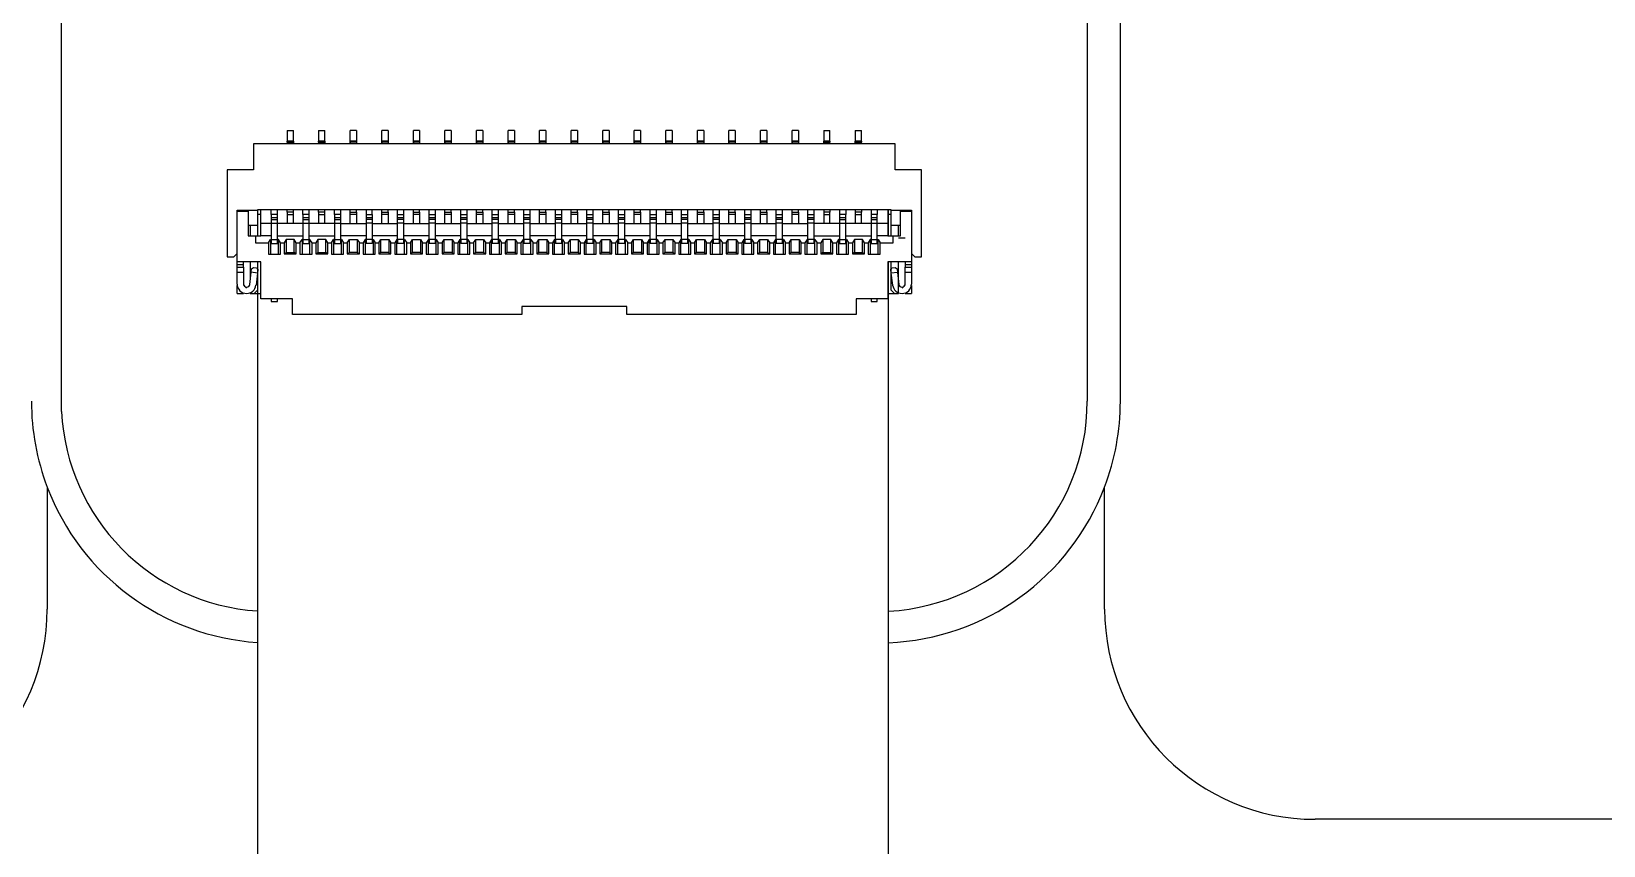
# Model space of a CAD drawing. Header units: millimetres. Extents: x -17 to 297, y -6 to 233.
# Drawn here: x 202.37 to 232.25, y 37.35 to 52.84 of the extents above; entities that cross this region are included whole.
import ezdxf

# ---------------------------------------------------------------- set-up
doc = ezdxf.new("R2010")
doc.units = ezdxf.units.MM
doc.header["$MEASUREMENT"] = 0
doc.layers.add('图层0000', color=7, linetype='Continuous', lineweight=25)

msp = doc.modelspace()

# ---------------------------------------------------------------- linework, layer by layer
at = {"layer": '图层0000', "color": 7, "linetype": 'Continuous', "lineweight": 25}
for p, q in [((222.437, 97.805), (222.437, 45.805)), ((223.067, 45.805), (223.067, 78.005)), ((202.937, 45.805), (202.937, 62.605)), ((207.227, 50.955), (207.347, 50.955)), ((207.227, 50.955), (207.227, 50.735)), ((207.347, 50.735), (207.347, 50.955)), ((207.827, 50.955), (207.947, 50.955)), ((207.827, 50.955), (207.827, 50.735)), ((207.947, 50.735), (207.947, 50.955)), ((208.427, 50.735), (208.427, 50.955)), ((208.547, 50.955), (208.427, 50.955)), ((208.547, 50.955), (208.547, 50.735)), ((209.027, 50.735), (209.027, 50.955)), ((209.147, 50.955), (209.027, 50.955)), ((209.147, 50.955), (209.147, 50.735)), ((209.627, 50.735), (209.627, 50.955)), ((209.747, 50.955), (209.627, 50.955)), ((209.747, 50.955), (209.747, 50.735)), ((210.227, 50.735), (210.227, 50.955)), ((210.347, 50.955), (210.227, 50.955)), ((210.347, 50.955), (210.347, 50.735)), ((210.827, 50.735), (210.827, 50.955)), ((210.947, 50.955), (210.827, 50.955)), ((210.947, 50.955), (210.947, 50.735)), ((211.427, 50.735), (211.427, 50.955)), ((211.547, 50.955), (211.427, 50.955)), ((211.547, 50.955), (211.547, 50.735)), ((212.027, 50.735), (212.027, 50.955)), ((212.147, 50.955), (212.027, 50.955)), ((212.147, 50.955), (212.147, 50.735)), ((212.627, 50.735), (212.627, 50.955)), ((212.747, 50.955), (212.627, 50.955)), ((212.747, 50.955), (212.747, 50.735)), ((213.227, 50.735), (213.227, 50.955)), ((213.347, 50.955), (213.227, 50.955)), ((213.347, 50.955), (213.347, 50.735)), ((213.827, 50.735), (213.827, 50.955)), ((213.947, 50.955), (213.827, 50.955)), ((213.947, 50.955), (213.947, 50.735)), ((214.427, 50.735), (214.427, 50.955)), ((214.547, 50.955), (214.427, 50.955)), ((214.547, 50.955), (214.547, 50.735)), ((215.027, 50.735), (215.027, 50.955)), ((215.147, 50.955), (215.027, 50.955)), ((215.147, 50.955), (215.147, 50.735)), ((215.627, 50.735), (215.627, 50.955)), ((215.747, 50.955), (215.627, 50.955)), ((215.747, 50.955), (215.747, 50.735)), ((216.227, 50.735), (216.227, 50.955)), ((216.347, 50.955), (216.227, 50.955)), ((216.347, 50.955), (216.347, 50.735)), ((216.827, 50.735), (216.827, 50.955)), ((216.947, 50.955), (216.827, 50.955)), ((216.947, 50.955), (216.947, 50.735)), ((217.427, 50.955), (217.547, 50.955)), ((217.427, 50.955), (217.427, 50.735)), ((217.547, 50.735), (217.547, 50.955)), ((218.027, 50.955), (218.147, 50.955)), ((218.027, 50.955), (218.027, 50.735)), ((218.147, 50.735), (218.147, 50.955)), ((218.787, 50.705), (206.587, 50.705)), ((206.587, 50.705), (206.587, 50.205)), ((207.227, 50.735), (207.227, 50.755)), ((207.347, 50.755), (207.227, 50.755)), ((207.227, 50.735), (207.227, 50.705)), ((207.227, 50.735), (207.227, 50.705)), ((207.347, 50.735), (207.227, 50.735)), ((207.227, 50.735), (207.347, 50.735)), ((207.347, 50.755), (207.347, 50.735)), ((207.347, 50.735), (207.347, 50.705)), ((207.347, 50.705), (207.347, 50.735)), ((207.827, 50.735), (207.827, 50.755)), ((207.947, 50.755), (207.827, 50.755)), ((207.827, 50.735), (207.827, 50.705)), ((207.827, 50.735), (207.827, 50.705)), ((207.947, 50.735), (207.827, 50.735)), ((207.827, 50.735), (207.947, 50.735)), ((207.947, 50.755), (207.947, 50.735)), ((207.947, 50.735), (207.947, 50.705)), ((207.947, 50.705), (207.947, 50.735)), ((208.427, 50.735), (208.427, 50.755)), ((208.547, 50.755), (208.427, 50.755)), ((208.427, 50.705), (208.427, 50.735)), ((208.427, 50.735), (208.427, 50.705)), ((208.547, 50.735), (208.427, 50.735)), ((208.547, 50.735), (208.427, 50.735)), ((208.547, 50.755), (208.547, 50.735)), ((208.547, 50.735), (208.547, 50.705)), ((208.547, 50.735), (208.547, 50.705)), ((209.027, 50.735), (209.027, 50.755)), ((209.147, 50.755), (209.027, 50.755)), ((209.027, 50.705), (209.027, 50.735)), ((209.027, 50.735), (209.027, 50.705)), ((209.147, 50.735), (209.027, 50.735)), ((209.147, 50.735), (209.027, 50.735)), ((209.147, 50.755), (209.147, 50.735)), ((209.147, 50.735), (209.147, 50.705)), ((209.147, 50.735), (209.147, 50.705)), ((209.627, 50.735), (209.627, 50.755)), ((209.747, 50.755), (209.627, 50.755)), ((209.627, 50.705), (209.627, 50.735)), ((209.627, 50.735), (209.627, 50.705)), ((209.747, 50.735), (209.627, 50.735)), ((209.747, 50.735), (209.627, 50.735)), ((209.747, 50.755), (209.747, 50.735)), ((209.747, 50.735), (209.747, 50.705)), ((209.747, 50.735), (209.747, 50.705)), ((210.227, 50.735), (210.227, 50.755)), ((210.347, 50.755), (210.227, 50.755)), ((210.227, 50.705), (210.227, 50.735)), ((210.227, 50.735), (210.227, 50.705)), ((210.347, 50.735), (210.227, 50.735)), ((210.347, 50.735), (210.227, 50.735)), ((210.347, 50.755), (210.347, 50.735)), ((210.347, 50.735), (210.347, 50.705)), ((210.347, 50.735), (210.347, 50.705)), ((210.827, 50.735), (210.827, 50.755)), ((210.947, 50.755), (210.827, 50.755)), ((210.827, 50.705), (210.827, 50.735)), ((210.827, 50.735), (210.827, 50.705)), ((210.947, 50.735), (210.827, 50.735)), ((210.947, 50.735), (210.827, 50.735)), ((210.947, 50.755), (210.947, 50.735)), ((210.947, 50.735), (210.947, 50.705)), ((210.947, 50.735), (210.947, 50.705)), ((211.427, 50.735), (211.427, 50.755)), ((211.547, 50.755), (211.427, 50.755)), ((211.427, 50.705), (211.427, 50.735)), ((211.427, 50.735), (211.427, 50.705)), ((211.547, 50.735), (211.427, 50.735)), ((211.547, 50.735), (211.427, 50.735)), ((211.547, 50.755), (211.547, 50.735)), ((211.547, 50.735), (211.547, 50.705)), ((211.547, 50.735), (211.547, 50.705)), ((212.027, 50.735), (212.027, 50.755)), ((212.147, 50.755), (212.027, 50.755)), ((212.027, 50.705), (212.027, 50.735)), ((212.027, 50.735), (212.027, 50.705)), ((212.147, 50.735), (212.027, 50.735)), ((212.147, 50.735), (212.027, 50.735)), ((212.147, 50.755), (212.147, 50.735)), ((212.147, 50.735), (212.147, 50.705)), ((212.147, 50.735), (212.147, 50.705)), ((212.627, 50.735), (212.627, 50.755)), ((212.747, 50.755), (212.627, 50.755)), ((212.627, 50.705), (212.627, 50.735)), ((212.627, 50.735), (212.627, 50.705)), ((212.747, 50.735), (212.627, 50.735)), ((212.747, 50.735), (212.627, 50.735)), ((212.747, 50.755), (212.747, 50.735)), ((212.747, 50.735), (212.747, 50.705)), ((212.747, 50.735), (212.747, 50.705)), ((213.227, 50.735), (213.227, 50.755)), ((213.347, 50.755), (213.227, 50.755)), ((213.227, 50.705), (213.227, 50.735)), ((213.227, 50.735), (213.227, 50.705)), ((213.347, 50.735), (213.227, 50.735)), ((213.347, 50.735), (213.227, 50.735)), ((213.347, 50.755), (213.347, 50.735)), ((213.347, 50.735), (213.347, 50.705)), ((213.347, 50.735), (213.347, 50.705)), ((213.827, 50.735), (213.827, 50.755)), ((213.947, 50.755), (213.827, 50.755)), ((213.827, 50.705), (213.827, 50.735)), ((213.827, 50.735), (213.827, 50.705)), ((213.947, 50.735), (213.827, 50.735)), ((213.947, 50.735), (213.827, 50.735)), ((213.947, 50.755), (213.947, 50.735)), ((213.947, 50.735), (213.947, 50.705)), ((213.947, 50.735), (213.947, 50.705)), ((214.427, 50.735), (214.427, 50.755)), ((214.547, 50.755), (214.427, 50.755)), ((214.427, 50.705), (214.427, 50.735)), ((214.427, 50.735), (214.427, 50.705)), ((214.547, 50.735), (214.427, 50.735)), ((214.547, 50.735), (214.427, 50.735)), ((214.547, 50.755), (214.547, 50.735)), ((214.547, 50.735), (214.547, 50.705)), ((214.547, 50.735), (214.547, 50.705)), ((215.027, 50.735), (215.027, 50.755)), ((215.147, 50.755), (215.027, 50.755)), ((215.027, 50.705), (215.027, 50.735)), ((215.027, 50.735), (215.027, 50.705)), ((215.147, 50.735), (215.027, 50.735)), ((215.147, 50.735), (215.027, 50.735)), ((215.147, 50.755), (215.147, 50.735)), ((215.147, 50.735), (215.147, 50.705)), ((215.147, 50.735), (215.147, 50.705)), ((215.627, 50.735), (215.627, 50.755)), ((215.747, 50.755), (215.627, 50.755)), ((215.627, 50.705), (215.627, 50.735)), ((215.627, 50.735), (215.627, 50.705)), ((215.747, 50.735), (215.627, 50.735)), ((215.747, 50.735), (215.627, 50.735)), ((215.747, 50.755), (215.747, 50.735)), ((215.747, 50.735), (215.747, 50.705)), ((215.747, 50.735), (215.747, 50.705)), ((216.227, 50.735), (216.227, 50.755)), ((216.347, 50.755), (216.227, 50.755)), ((216.227, 50.705), (216.227, 50.735)), ((216.227, 50.735), (216.227, 50.705)), ((216.347, 50.735), (216.227, 50.735)), ((216.347, 50.735), (216.227, 50.735)), ((216.347, 50.755), (216.347, 50.735)), ((216.347, 50.735), (216.347, 50.705)), ((216.347, 50.735), (216.347, 50.705)), ((216.827, 50.735), (216.827, 50.755)), ((216.947, 50.755), (216.827, 50.755)), ((216.827, 50.705), (216.827, 50.735)), ((216.827, 50.735), (216.827, 50.705)), ((216.947, 50.735), (216.827, 50.735)), ((216.947, 50.735), (216.827, 50.735)), ((216.947, 50.755), (216.947, 50.735)), ((216.947, 50.735), (216.947, 50.705)), ((216.947, 50.735), (216.947, 50.705)), ((217.427, 50.735), (217.427, 50.755)), ((217.547, 50.755), (217.427, 50.755)), ((217.427, 50.705), (217.427, 50.735)), ((217.427, 50.735), (217.427, 50.705)), ((217.547, 50.735), (217.427, 50.735)), ((217.427, 50.735), (217.547, 50.735)), ((217.547, 50.755), (217.547, 50.735)), ((217.547, 50.705), (217.547, 50.735)), ((217.547, 50.705), (217.547, 50.735)), ((218.027, 50.735), (218.027, 50.755)), ((218.147, 50.755), (218.027, 50.755)), ((218.027, 50.705), (218.027, 50.735)), ((218.027, 50.735), (218.027, 50.705)), ((218.147, 50.735), (218.027, 50.735)), ((218.027, 50.735), (218.147, 50.735)), ((218.147, 50.755), (218.147, 50.735)), ((218.147, 50.705), (218.147, 50.735)), ((218.147, 50.705), (218.147, 50.735)), ((218.787, 50.205), (218.787, 50.705)), ((206.587, 50.205), (206.087, 50.205)), ((206.087, 50.205), (206.087, 48.555)), ((219.287, 50.205), (218.787, 50.205)), ((219.287, 48.555), (219.287, 50.205)), ((206.277, 48.615), (206.277, 49.438)), ((206.277, 49.438), (206.672, 49.438)), ((206.277, 49.422), (206.487, 49.422)), ((206.487, 49.422), (206.487, 48.955)), ((206.672, 49.438), (206.672, 49.455)), ((206.672, 49.455), (218.702, 49.455)), ((206.672, 49.155), (206.672, 49.438)), ((206.727, 49.355), (206.672, 49.355)), ((206.727, 49.185), (206.727, 49.455)), ((206.927, 49.356), (206.927, 49.455)), ((206.927, 49.356), (206.927, 49.299)), ((207.047, 49.356), (206.927, 49.356)), ((207.047, 49.356), (207.047, 49.455)), ((207.047, 49.299), (207.047, 49.356)), ((207.227, 49.405), (207.227, 49.455)), ((207.227, 49.405), (207.227, 49.355)), ((207.347, 49.405), (207.227, 49.405)), ((207.227, 49.355), (207.347, 49.355)), ((207.227, 49.355), (207.227, 49.185)), ((207.347, 49.405), (207.347, 49.455)), ((207.347, 49.355), (207.347, 49.405)), ((207.347, 49.185), (207.347, 49.355)), ((207.527, 49.356), (207.527, 49.455)), ((207.527, 49.356), (207.527, 49.299)), ((207.647, 49.356), (207.527, 49.356)), ((207.647, 49.356), (207.647, 49.455)), ((207.647, 49.299), (207.647, 49.356)), ((207.827, 49.405), (207.827, 49.455)), ((207.827, 49.405), (207.827, 49.355)), ((207.947, 49.405), (207.827, 49.405)), ((207.827, 49.355), (207.947, 49.355)), ((207.827, 49.355), (207.827, 49.185)), ((207.947, 49.405), (207.947, 49.455)), ((207.947, 49.355), (207.947, 49.405)), ((207.947, 49.185), (207.947, 49.355)), ((208.127, 49.356), (208.127, 49.455)), ((208.127, 49.356), (208.127, 49.299)), ((208.247, 49.356), (208.127, 49.356)), ((208.247, 49.356), (208.247, 49.455)), ((208.247, 49.299), (208.247, 49.356)), ((208.427, 49.405), (208.427, 49.455)), ((208.427, 49.355), (208.427, 49.405)), ((208.427, 49.405), (208.547, 49.405)), ((208.427, 49.185), (208.427, 49.355)), ((208.547, 49.355), (208.427, 49.355)), ((208.547, 49.405), (208.547, 49.455)), ((208.547, 49.405), (208.547, 49.355)), ((208.547, 49.355), (208.547, 49.185)), ((208.727, 49.455), (208.727, 49.356)), ((208.727, 49.356), (208.727, 49.299)), ((208.727, 49.356), (208.847, 49.356)), ((208.847, 49.356), (208.847, 49.455)), ((208.847, 49.356), (208.847, 49.299)), ((209.027, 49.405), (209.027, 49.455)), ((209.027, 49.355), (209.027, 49.405)), ((209.027, 49.405), (209.147, 49.405)), ((209.027, 49.185), (209.027, 49.355)), ((209.147, 49.355), (209.027, 49.355)), ((209.147, 49.405), (209.147, 49.455)), ((209.147, 49.405), (209.147, 49.355)), ((209.147, 49.355), (209.147, 49.185)), ((209.327, 49.356), (209.327, 49.455)), ((209.327, 49.299), (209.327, 49.356)), ((209.327, 49.356), (209.447, 49.356)), ((209.447, 49.356), (209.447, 49.455)), ((209.447, 49.299), (209.447, 49.356)), ((209.627, 49.405), (209.627, 49.455)), ((209.627, 49.355), (209.627, 49.405)), ((209.627, 49.405), (209.747, 49.405)), ((209.627, 49.185), (209.627, 49.355)), ((209.747, 49.355), (209.627, 49.355)), ((209.747, 49.405), (209.747, 49.455)), ((209.747, 49.405), (209.747, 49.355)), ((209.747, 49.355), (209.747, 49.185)), ((209.927, 49.356), (209.927, 49.455)), ((209.927, 49.299), (209.927, 49.356)), ((209.927, 49.356), (210.047, 49.356)), ((210.047, 49.356), (210.047, 49.455)), ((210.047, 49.299), (210.047, 49.356)), ((210.227, 49.405), (210.227, 49.455)), ((210.227, 49.355), (210.227, 49.405)), ((210.227, 49.405), (210.347, 49.405)), ((210.227, 49.185), (210.227, 49.355)), ((210.347, 49.355), (210.227, 49.355)), ((210.347, 49.405), (210.347, 49.455)), ((210.347, 49.405), (210.347, 49.355)), ((210.347, 49.355), (210.347, 49.185)), ((210.527, 49.356), (210.527, 49.455)), ((210.527, 49.299), (210.527, 49.356)), ((210.527, 49.356), (210.647, 49.356)), ((210.647, 49.356), (210.647, 49.455)), ((210.647, 49.299), (210.647, 49.356)), ((210.827, 49.405), (210.827, 49.455)), ((210.827, 49.355), (210.827, 49.405)), ((210.827, 49.405), (210.947, 49.405)), ((210.827, 49.185), (210.827, 49.355)), ((210.947, 49.355), (210.827, 49.355)), ((210.947, 49.405), (210.947, 49.455)), ((210.947, 49.405), (210.947, 49.355)), ((210.947, 49.355), (210.947, 49.185)), ((211.127, 49.356), (211.127, 49.455)), ((211.127, 49.299), (211.127, 49.356)), ((211.127, 49.356), (211.247, 49.356)), ((211.247, 49.356), (211.247, 49.455)), ((211.247, 49.299), (211.247, 49.356)), ((211.427, 49.405), (211.427, 49.455)), ((211.427, 49.355), (211.427, 49.405)), ((211.427, 49.405), (211.547, 49.405)), ((211.427, 49.185), (211.427, 49.355)), ((211.547, 49.355), (211.427, 49.355)), ((211.547, 49.405), (211.547, 49.455)), ((211.547, 49.405), (211.547, 49.355)), ((211.547, 49.355), (211.547, 49.185)), ((211.727, 49.356), (211.727, 49.455)), ((211.727, 49.299), (211.727, 49.356)), ((211.727, 49.356), (211.847, 49.356)), ((211.847, 49.356), (211.847, 49.455)), ((211.847, 49.299), (211.847, 49.356)), ((212.027, 49.405), (212.027, 49.455)), ((212.027, 49.355), (212.027, 49.405)), ((212.027, 49.405), (212.147, 49.405)), ((212.027, 49.185), (212.027, 49.355)), ((212.147, 49.355), (212.027, 49.355)), ((212.147, 49.405), (212.147, 49.455)), ((212.147, 49.405), (212.147, 49.355)), ((212.147, 49.355), (212.147, 49.185)), ((212.327, 49.356), (212.327, 49.455)), ((212.327, 49.299), (212.327, 49.356)), ((212.327, 49.356), (212.447, 49.356)), ((212.447, 49.356), (212.447, 49.455)), ((212.447, 49.299), (212.447, 49.356)), ((212.627, 49.405), (212.627, 49.455)), ((212.627, 49.355), (212.627, 49.405)), ((212.627, 49.405), (212.747, 49.405)), ((212.627, 49.185), (212.627, 49.355)), ((212.747, 49.355), (212.627, 49.355)), ((212.747, 49.405), (212.747, 49.455)), ((212.747, 49.405), (212.747, 49.355)), ((212.747, 49.355), (212.747, 49.185)), ((212.927, 49.356), (212.927, 49.455)), ((212.927, 49.299), (212.927, 49.356)), ((212.927, 49.356), (213.047, 49.356)), ((213.047, 49.356), (213.047, 49.455)), ((213.047, 49.299), (213.047, 49.356)), ((213.227, 49.405), (213.227, 49.455)), ((213.227, 49.355), (213.227, 49.405)), ((213.227, 49.405), (213.347, 49.405)), ((213.227, 49.185), (213.227, 49.355)), ((213.347, 49.355), (213.227, 49.355)), ((213.347, 49.405), (213.347, 49.455)), ((213.347, 49.405), (213.347, 49.355)), ((213.347, 49.355), (213.347, 49.185)), ((213.527, 49.356), (213.527, 49.455)), ((213.527, 49.299), (213.527, 49.356)), ((213.527, 49.356), (213.647, 49.356)), ((213.647, 49.356), (213.647, 49.455)), ((213.647, 49.299), (213.647, 49.356)), ((213.827, 49.405), (213.827, 49.455)), ((213.827, 49.355), (213.827, 49.405)), ((213.827, 49.405), (213.947, 49.405)), ((213.827, 49.185), (213.827, 49.355)), ((213.947, 49.355), (213.827, 49.355)), ((213.947, 49.405), (213.947, 49.455)), ((213.947, 49.405), (213.947, 49.355)), ((213.947, 49.355), (213.947, 49.185)), ((214.127, 49.356), (214.127, 49.455)), ((214.127, 49.299), (214.127, 49.356)), ((214.127, 49.356), (214.247, 49.356)), ((214.247, 49.356), (214.247, 49.455)), ((214.247, 49.299), (214.247, 49.356)), ((214.427, 49.405), (214.427, 49.455)), ((214.427, 49.355), (214.427, 49.405)), ((214.427, 49.405), (214.547, 49.405)), ((214.427, 49.185), (214.427, 49.355)), ((214.547, 49.355), (214.427, 49.355)), ((214.547, 49.405), (214.547, 49.455)), ((214.547, 49.405), (214.547, 49.355)), ((214.547, 49.355), (214.547, 49.185)), ((214.727, 49.356), (214.727, 49.455)), ((214.727, 49.299), (214.727, 49.356)), ((214.727, 49.356), (214.847, 49.356)), ((214.847, 49.356), (214.847, 49.455)), ((214.847, 49.299), (214.847, 49.356)), ((215.027, 49.405), (215.027, 49.455)), ((215.027, 49.355), (215.027, 49.405)), ((215.027, 49.405), (215.147, 49.405)), ((215.027, 49.185), (215.027, 49.355)), ((215.147, 49.355), (215.027, 49.355)), ((215.147, 49.405), (215.147, 49.455)), ((215.147, 49.405), (215.147, 49.355)), ((215.147, 49.355), (215.147, 49.185)), ((215.327, 49.356), (215.327, 49.455)), ((215.327, 49.299), (215.327, 49.356)), ((215.327, 49.356), (215.447, 49.356)), ((215.447, 49.356), (215.447, 49.455)), ((215.447, 49.299), (215.447, 49.356)), ((215.627, 49.405), (215.627, 49.455)), ((215.627, 49.355), (215.627, 49.405)), ((215.627, 49.405), (215.747, 49.405)), ((215.627, 49.185), (215.627, 49.355)), ((215.747, 49.355), (215.627, 49.355)), ((215.747, 49.405), (215.747, 49.455)), ((215.747, 49.405), (215.747, 49.355)), ((215.747, 49.355), (215.747, 49.185)), ((215.927, 49.356), (215.927, 49.455)), ((215.927, 49.299), (215.927, 49.356)), ((215.927, 49.356), (216.047, 49.356)), ((216.047, 49.356), (216.047, 49.455)), ((216.047, 49.299), (216.047, 49.356)), ((216.227, 49.405), (216.227, 49.455)), ((216.227, 49.355), (216.227, 49.405)), ((216.227, 49.405), (216.347, 49.405)), ((216.227, 49.185), (216.227, 49.355)), ((216.347, 49.355), (216.227, 49.355)), ((216.347, 49.405), (216.347, 49.455)), ((216.347, 49.405), (216.347, 49.355)), ((216.347, 49.355), (216.347, 49.185)), ((216.527, 49.356), (216.527, 49.455)), ((216.527, 49.299), (216.527, 49.356)), ((216.527, 49.356), (216.647, 49.356)), ((216.647, 49.356), (216.647, 49.455)), ((216.647, 49.299), (216.647, 49.356)), ((216.827, 49.405), (216.827, 49.455)), ((216.827, 49.355), (216.827, 49.405)), ((216.827, 49.405), (216.947, 49.405)), ((216.827, 49.185), (216.827, 49.355)), ((216.947, 49.355), (216.827, 49.355)), ((216.947, 49.405), (216.947, 49.455)), ((216.947, 49.405), (216.947, 49.355)), ((216.947, 49.355), (216.947, 49.185)), ((217.127, 49.356), (217.127, 49.455)), ((217.127, 49.299), (217.127, 49.356)), ((217.127, 49.356), (217.247, 49.356)), ((217.247, 49.356), (217.247, 49.455)), ((217.247, 49.299), (217.247, 49.356)), ((217.427, 49.455), (217.427, 49.405)), ((217.547, 49.405), (217.427, 49.405)), ((217.427, 49.405), (217.427, 49.355)), ((217.427, 49.355), (217.547, 49.355)), ((217.427, 49.355), (217.427, 49.185)), ((217.547, 49.455), (217.547, 49.405)), ((217.547, 49.355), (217.547, 49.405)), ((217.547, 49.185), (217.547, 49.355)), ((217.727, 49.455), (217.727, 49.356)), ((217.727, 49.356), (217.727, 49.299)), ((217.847, 49.356), (217.727, 49.356)), ((217.847, 49.455), (217.847, 49.356)), ((217.847, 49.299), (217.847, 49.356)), ((218.027, 49.455), (218.027, 49.405)), ((218.147, 49.405), (218.027, 49.405)), ((218.027, 49.405), (218.027, 49.355)), ((218.027, 49.355), (218.147, 49.355)), ((218.027, 49.355), (218.027, 49.185)), ((218.147, 49.455), (218.147, 49.405)), ((218.147, 49.355), (218.147, 49.405)), ((218.147, 49.185), (218.147, 49.355)), ((218.327, 49.455), (218.327, 49.356)), ((218.327, 49.356), (218.327, 49.299)), ((218.447, 49.356), (218.327, 49.356)), ((218.447, 49.455), (218.447, 49.356)), ((218.447, 49.299), (218.447, 49.356)), ((218.647, 49.455), (218.647, 49.185)), ((218.702, 49.355), (218.647, 49.355)), ((218.662, 48.955), (218.662, 49.455)), ((218.702, 49.455), (218.702, 49.438)), ((218.702, 49.438), (219.097, 49.438)), ((218.702, 49.438), (218.702, 49.155)), ((218.887, 48.955), (218.887, 49.422)), ((218.887, 49.422), (219.097, 49.422)), ((219.097, 49.438), (219.097, 48.615)), ((206.487, 49.155), (206.672, 49.155)), ((206.527, 49.155), (206.527, 48.955)), ((206.672, 48.955), (206.672, 49.155)), ((206.727, 48.955), (206.727, 49.185)), ((206.927, 49.185), (206.727, 49.185)), ((206.927, 49.299), (206.927, 49.262)), ((206.927, 49.299), (207.047, 49.299)), ((206.927, 49.262), (206.927, 49.191)), ((206.927, 49.262), (207.047, 49.262)), ((206.927, 49.191), (206.927, 48.885)), ((206.927, 49.191), (207.047, 49.191)), ((207.047, 49.262), (207.047, 49.299)), ((207.047, 49.191), (207.047, 49.262)), ((207.047, 48.885), (207.047, 49.191)), ((207.527, 49.185), (207.047, 49.185)), ((207.527, 49.299), (207.527, 49.262)), ((207.527, 49.299), (207.647, 49.299)), ((207.527, 49.262), (207.527, 49.191)), ((207.527, 49.262), (207.647, 49.262)), ((207.527, 49.191), (207.527, 48.885)), ((207.527, 49.191), (207.647, 49.191)), ((207.647, 49.262), (207.647, 49.299)), ((207.647, 49.191), (207.647, 49.262)), ((207.647, 48.885), (207.647, 49.191)), ((208.127, 49.185), (207.647, 49.185)), ((208.127, 49.299), (208.127, 49.262)), ((208.127, 49.299), (208.247, 49.299)), ((208.127, 49.262), (208.127, 49.191)), ((208.127, 49.262), (208.247, 49.262)), ((208.127, 49.191), (208.127, 48.885)), ((208.127, 49.191), (208.247, 49.191)), ((208.247, 49.262), (208.247, 49.299)), ((208.247, 49.191), (208.247, 49.262)), ((208.247, 48.885), (208.247, 49.191)), ((208.247, 49.185), (208.727, 49.185)), ((208.727, 49.299), (208.727, 49.262)), ((208.727, 49.299), (208.847, 49.299)), ((208.727, 49.262), (208.727, 49.191)), ((208.847, 49.262), (208.727, 49.262)), ((208.727, 49.191), (208.727, 48.885)), ((208.847, 49.191), (208.727, 49.191)), ((208.847, 49.299), (208.847, 49.262)), ((208.847, 49.262), (208.847, 49.191)), ((208.847, 49.191), (208.847, 48.885)), ((208.847, 49.185), (209.327, 49.185)), ((209.327, 49.262), (209.327, 49.299)), ((209.327, 49.299), (209.447, 49.299)), ((209.327, 49.191), (209.327, 49.262)), ((209.447, 49.262), (209.327, 49.262)), ((209.327, 48.885), (209.327, 49.191)), ((209.447, 49.191), (209.327, 49.191)), ((209.447, 49.262), (209.447, 49.299)), ((209.447, 49.191), (209.447, 49.262)), ((209.447, 48.885), (209.447, 49.191)), ((209.447, 49.185), (209.927, 49.185)), ((209.927, 49.262), (209.927, 49.299)), ((209.927, 49.299), (210.047, 49.299)), ((209.927, 49.191), (209.927, 49.262)), ((210.047, 49.262), (209.927, 49.262)), ((209.927, 48.885), (209.927, 49.191)), ((210.047, 49.191), (209.927, 49.191)), ((210.047, 49.262), (210.047, 49.299)), ((210.047, 49.191), (210.047, 49.262)), ((210.047, 48.885), (210.047, 49.191)), ((210.047, 49.185), (210.527, 49.185)), ((210.527, 49.262), (210.527, 49.299)), ((210.527, 49.299), (210.647, 49.299)), ((210.527, 49.191), (210.527, 49.262)), ((210.647, 49.262), (210.527, 49.262)), ((210.527, 48.885), (210.527, 49.191)), ((210.647, 49.191), (210.527, 49.191)), ((210.647, 49.262), (210.647, 49.299)), ((210.647, 49.191), (210.647, 49.262)), ((210.647, 48.885), (210.647, 49.191)), ((210.647, 49.185), (211.127, 49.185)), ((211.127, 49.262), (211.127, 49.299)), ((211.127, 49.299), (211.247, 49.299)), ((211.127, 49.191), (211.127, 49.262)), ((211.247, 49.262), (211.127, 49.262)), ((211.127, 48.885), (211.127, 49.191)), ((211.247, 49.191), (211.127, 49.191)), ((211.247, 49.262), (211.247, 49.299)), ((211.247, 49.191), (211.247, 49.262)), ((211.247, 48.885), (211.247, 49.191)), ((211.247, 49.185), (211.727, 49.185)), ((211.727, 49.262), (211.727, 49.299)), ((211.727, 49.299), (211.847, 49.299)), ((211.727, 49.191), (211.727, 49.262)), ((211.847, 49.262), (211.727, 49.262)), ((211.727, 48.885), (211.727, 49.191)), ((211.847, 49.191), (211.727, 49.191)), ((211.847, 49.262), (211.847, 49.299)), ((211.847, 49.191), (211.847, 49.262)), ((211.847, 48.885), (211.847, 49.191)), ((211.847, 49.185), (212.327, 49.185)), ((212.327, 49.262), (212.327, 49.299)), ((212.327, 49.299), (212.447, 49.299)), ((212.327, 49.191), (212.327, 49.262)), ((212.447, 49.262), (212.327, 49.262)), ((212.327, 48.885), (212.327, 49.191)), ((212.447, 49.191), (212.327, 49.191)), ((212.447, 49.262), (212.447, 49.299)), ((212.447, 49.191), (212.447, 49.262)), ((212.447, 48.885), (212.447, 49.191)), ((212.447, 49.185), (212.927, 49.185)), ((212.927, 49.262), (212.927, 49.299)), ((212.927, 49.299), (213.047, 49.299)), ((212.927, 49.191), (212.927, 49.262)), ((213.047, 49.262), (212.927, 49.262)), ((212.927, 48.885), (212.927, 49.191)), ((213.047, 49.191), (212.927, 49.191)), ((213.047, 49.262), (213.047, 49.299)), ((213.047, 49.191), (213.047, 49.262)), ((213.047, 48.885), (213.047, 49.191)), ((213.047, 49.185), (213.527, 49.185)), ((213.527, 49.262), (213.527, 49.299)), ((213.527, 49.299), (213.647, 49.299)), ((213.527, 49.191), (213.527, 49.262)), ((213.647, 49.262), (213.527, 49.262)), ((213.527, 48.885), (213.527, 49.191)), ((213.647, 49.191), (213.527, 49.191)), ((213.647, 49.262), (213.647, 49.299)), ((213.647, 49.191), (213.647, 49.262)), ((213.647, 48.885), (213.647, 49.191)), ((213.647, 49.185), (214.127, 49.185)), ((214.127, 49.262), (214.127, 49.299)), ((214.127, 49.299), (214.247, 49.299)), ((214.127, 49.191), (214.127, 49.262)), ((214.247, 49.262), (214.127, 49.262)), ((214.127, 48.885), (214.127, 49.191)), ((214.247, 49.191), (214.127, 49.191)), ((214.247, 49.262), (214.247, 49.299)), ((214.247, 49.191), (214.247, 49.262)), ((214.247, 48.885), (214.247, 49.191)), ((214.247, 49.185), (214.727, 49.185)), ((214.727, 49.262), (214.727, 49.299)), ((214.727, 49.299), (214.847, 49.299)), ((214.727, 49.191), (214.727, 49.262)), ((214.847, 49.262), (214.727, 49.262)), ((214.727, 48.885), (214.727, 49.191)), ((214.847, 49.191), (214.727, 49.191)), ((214.847, 49.262), (214.847, 49.299)), ((214.847, 49.191), (214.847, 49.262)), ((214.847, 48.885), (214.847, 49.191)), ((214.847, 49.185), (215.327, 49.185)), ((215.327, 49.262), (215.327, 49.299)), ((215.327, 49.299), (215.447, 49.299)), ((215.327, 49.191), (215.327, 49.262)), ((215.447, 49.262), (215.327, 49.262)), ((215.327, 48.885), (215.327, 49.191)), ((215.447, 49.191), (215.327, 49.191)), ((215.447, 49.262), (215.447, 49.299)), ((215.447, 49.191), (215.447, 49.262)), ((215.447, 48.885), (215.447, 49.191)), ((215.447, 49.185), (215.927, 49.185)), ((215.927, 49.262), (215.927, 49.299)), ((215.927, 49.299), (216.047, 49.299)), ((215.927, 49.191), (215.927, 49.262)), ((216.047, 49.262), (215.927, 49.262)), ((215.927, 48.885), (215.927, 49.191)), ((216.047, 49.191), (215.927, 49.191)), ((216.047, 49.262), (216.047, 49.299)), ((216.047, 49.191), (216.047, 49.262)), ((216.047, 48.885), (216.047, 49.191)), ((216.047, 49.185), (216.527, 49.185)), ((216.527, 49.262), (216.527, 49.299)), ((216.527, 49.299), (216.647, 49.299)), ((216.527, 49.191), (216.527, 49.262)), ((216.647, 49.262), (216.527, 49.262)), ((216.527, 48.885), (216.527, 49.191)), ((216.647, 49.191), (216.527, 49.191)), ((216.647, 49.262), (216.647, 49.299)), ((216.647, 49.191), (216.647, 49.262)), ((216.647, 48.885), (216.647, 49.191)), ((216.647, 49.185), (217.127, 49.185)), ((217.127, 49.262), (217.127, 49.299)), ((217.127, 49.299), (217.247, 49.299)), ((217.127, 49.191), (217.127, 49.262)), ((217.247, 49.262), (217.127, 49.262)), ((217.127, 48.885), (217.127, 49.191)), ((217.247, 49.191), (217.127, 49.191)), ((217.247, 49.262), (217.247, 49.299)), ((217.247, 49.191), (217.247, 49.262)), ((217.247, 48.885), (217.247, 49.191)), ((217.727, 49.185), (217.247, 49.185)), ((217.727, 49.299), (217.727, 49.262)), ((217.727, 49.299), (217.847, 49.299)), ((217.727, 49.262), (217.727, 49.191)), ((217.727, 49.262), (217.847, 49.262)), ((217.727, 49.191), (217.727, 48.885)), ((217.727, 49.191), (217.847, 49.191)), ((217.847, 49.262), (217.847, 49.299)), ((217.847, 49.191), (217.847, 49.262)), ((217.847, 48.885), (217.847, 49.191)), ((218.327, 49.185), (217.847, 49.185)), ((218.327, 49.299), (218.327, 49.262)), ((218.327, 49.299), (218.447, 49.299)), ((218.327, 49.262), (218.327, 49.191)), ((218.327, 49.262), (218.447, 49.262)), ((218.327, 49.191), (218.327, 48.885)), ((218.327, 49.191), (218.447, 49.191)), ((218.447, 49.262), (218.447, 49.299)), ((218.447, 49.191), (218.447, 49.262)), ((218.447, 48.885), (218.447, 49.191)), ((218.647, 49.185), (218.447, 49.185)), ((218.647, 49.185), (218.647, 48.955)), ((218.702, 49.155), (218.702, 48.955)), ((218.702, 49.155), (218.887, 49.155)), ((218.847, 48.955), (218.847, 49.155)), ((206.487, 48.955), (206.627, 48.955)), ((206.627, 48.955), (206.727, 48.955)), ((206.627, 48.955), (206.627, 48.82)), ((206.627, 48.82), (206.872, 48.82)), ((206.927, 48.955), (206.727, 48.955)), ((206.872, 48.82), (206.912, 48.88)), ((206.872, 48.82), (206.872, 48.605)), ((206.912, 48.88), (206.927, 48.88)), ((206.912, 48.88), (206.912, 48.605)), ((206.927, 48.885), (207.047, 48.885)), ((206.927, 48.885), (206.927, 48.805)), ((206.927, 48.805), (207.047, 48.805)), ((207.047, 48.955), (207.527, 48.955)), ((207.047, 48.805), (207.047, 48.885)), ((207.062, 48.88), (207.047, 48.88)), ((207.062, 48.605), (207.062, 48.88)), ((207.102, 48.82), (207.062, 48.88)), ((207.102, 48.605), (207.102, 48.82)), ((207.102, 48.82), (207.172, 48.82)), ((207.212, 48.88), (207.172, 48.82)), ((207.172, 48.82), (207.172, 48.611)), ((207.362, 48.88), (207.212, 48.88)), ((207.212, 48.88), (207.212, 48.637)), ((207.362, 48.637), (207.362, 48.88)), ((207.402, 48.82), (207.362, 48.88)), ((207.402, 48.611), (207.402, 48.82)), ((207.402, 48.82), (207.472, 48.82)), ((207.472, 48.82), (207.512, 48.88)), ((207.472, 48.82), (207.472, 48.605)), ((207.527, 48.88), (207.512, 48.88)), ((207.512, 48.88), (207.512, 48.605)), ((207.527, 48.885), (207.647, 48.885)), ((207.527, 48.885), (207.527, 48.805)), ((207.527, 48.805), (207.647, 48.805)), ((207.647, 48.955), (208.127, 48.955)), ((207.647, 48.805), (207.647, 48.885)), ((207.662, 48.88), (207.647, 48.88)), ((207.662, 48.605), (207.662, 48.88)), ((207.702, 48.82), (207.662, 48.88)), ((207.702, 48.605), (207.702, 48.82)), ((207.702, 48.82), (207.772, 48.82)), ((207.812, 48.88), (207.772, 48.82)), ((207.772, 48.82), (207.772, 48.611)), ((207.812, 48.88), (207.812, 48.637)), ((207.962, 48.88), (207.812, 48.88)), ((207.962, 48.637), (207.962, 48.88)), ((208.002, 48.82), (207.962, 48.88)), ((208.002, 48.611), (208.002, 48.82)), ((208.002, 48.82), (208.072, 48.82)), ((208.072, 48.82), (208.112, 48.88)), ((208.072, 48.82), (208.072, 48.605)), ((208.127, 48.88), (208.112, 48.88)), ((208.112, 48.88), (208.112, 48.605)), ((208.127, 48.885), (208.247, 48.885)), ((208.127, 48.885), (208.127, 48.805)), ((208.127, 48.805), (208.247, 48.805)), ((208.727, 48.955), (208.247, 48.955)), ((208.247, 48.805), (208.247, 48.885)), ((208.262, 48.88), (208.247, 48.88)), ((208.262, 48.605), (208.262, 48.88)), ((208.262, 48.88), (208.302, 48.82)), ((208.302, 48.82), (208.372, 48.82)), ((208.302, 48.605), (208.302, 48.82)), ((208.372, 48.82), (208.412, 48.88)), ((208.372, 48.82), (208.372, 48.611)), ((208.412, 48.88), (208.562, 48.88)), ((208.412, 48.637), (208.412, 48.88)), ((208.562, 48.88), (208.602, 48.82)), ((208.562, 48.88), (208.562, 48.637)), ((208.602, 48.82), (208.672, 48.82)), ((208.602, 48.611), (208.602, 48.82)), ((208.712, 48.88), (208.672, 48.82)), ((208.672, 48.82), (208.672, 48.605)), ((208.727, 48.88), (208.712, 48.88)), ((208.712, 48.88), (208.712, 48.605)), ((208.847, 48.885), (208.727, 48.885)), ((208.727, 48.885), (208.727, 48.805)), ((208.847, 48.805), (208.727, 48.805)), ((209.327, 48.955), (208.847, 48.955)), ((208.847, 48.885), (208.847, 48.805)), ((208.847, 48.88), (208.862, 48.88)), ((208.862, 48.88), (208.902, 48.82)), ((208.862, 48.88), (208.862, 48.605)), ((208.902, 48.82), (208.972, 48.82)), ((208.902, 48.605), (208.902, 48.82)), ((208.972, 48.82), (209.012, 48.88)), ((208.972, 48.82), (208.972, 48.611)), ((209.012, 48.88), (209.162, 48.88)), ((209.012, 48.637), (209.012, 48.88)), ((209.162, 48.88), (209.202, 48.82)), ((209.162, 48.88), (209.162, 48.637)), ((209.202, 48.82), (209.272, 48.82)), ((209.202, 48.611), (209.202, 48.82)), ((209.312, 48.88), (209.272, 48.82)), ((209.272, 48.82), (209.272, 48.605)), ((209.312, 48.605), (209.312, 48.88)), ((209.312, 48.88), (209.327, 48.88)), ((209.447, 48.885), (209.327, 48.885)), ((209.327, 48.885), (209.327, 48.805)), ((209.447, 48.805), (209.327, 48.805)), ((209.927, 48.955), (209.447, 48.955)), ((209.447, 48.805), (209.447, 48.885)), ((209.462, 48.88), (209.447, 48.88)), ((209.462, 48.605), (209.462, 48.88)), ((209.462, 48.88), (209.502, 48.82)), ((209.502, 48.82), (209.572, 48.82)), ((209.502, 48.605), (209.502, 48.82)), ((209.572, 48.82), (209.612, 48.88)), ((209.572, 48.82), (209.572, 48.611)), ((209.612, 48.88), (209.762, 48.88)), ((209.612, 48.637), (209.612, 48.88)), ((209.762, 48.88), (209.802, 48.82)), ((209.762, 48.88), (209.762, 48.637)), ((209.802, 48.82), (209.872, 48.82)), ((209.802, 48.611), (209.802, 48.82)), ((209.912, 48.88), (209.872, 48.82)), ((209.872, 48.82), (209.872, 48.605)), ((209.912, 48.605), (209.912, 48.88)), ((209.912, 48.88), (209.927, 48.88)), ((210.047, 48.885), (209.927, 48.885)), ((209.927, 48.885), (209.927, 48.805)), ((210.047, 48.805), (209.927, 48.805)), ((210.527, 48.955), (210.047, 48.955)), ((210.047, 48.805), (210.047, 48.885)), ((210.062, 48.88), (210.047, 48.88)), ((210.062, 48.605), (210.062, 48.88)), ((210.062, 48.88), (210.102, 48.82)), ((210.102, 48.82), (210.172, 48.82)), ((210.102, 48.605), (210.102, 48.82)), ((210.172, 48.82), (210.212, 48.88)), ((210.172, 48.82), (210.172, 48.611)), ((210.212, 48.88), (210.362, 48.88)), ((210.212, 48.637), (210.212, 48.88)), ((210.362, 48.88), (210.402, 48.82)), ((210.362, 48.88), (210.362, 48.637)), ((210.402, 48.82), (210.472, 48.82)), ((210.402, 48.611), (210.402, 48.82)), ((210.512, 48.88), (210.472, 48.82)), ((210.472, 48.82), (210.472, 48.605)), ((210.512, 48.605), (210.512, 48.88)), ((210.512, 48.88), (210.527, 48.88)), ((210.647, 48.885), (210.527, 48.885)), ((210.527, 48.885), (210.527, 48.805)), ((210.647, 48.805), (210.527, 48.805)), ((211.127, 48.955), (210.647, 48.955)), ((210.647, 48.805), (210.647, 48.885)), ((210.662, 48.88), (210.647, 48.88)), ((210.662, 48.605), (210.662, 48.88)), ((210.662, 48.88), (210.702, 48.82)), ((210.702, 48.82), (210.772, 48.82)), ((210.702, 48.605), (210.702, 48.82)), ((210.772, 48.82), (210.812, 48.88)), ((210.772, 48.82), (210.772, 48.611)), ((210.812, 48.88), (210.962, 48.88)), ((210.812, 48.637), (210.812, 48.88)), ((210.962, 48.88), (211.002, 48.82)), ((210.962, 48.88), (210.962, 48.637)), ((211.002, 48.82), (211.072, 48.82)), ((211.002, 48.611), (211.002, 48.82)), ((211.112, 48.88), (211.072, 48.82)), ((211.072, 48.82), (211.072, 48.605)), ((211.112, 48.605), (211.112, 48.88)), ((211.112, 48.88), (211.127, 48.88)), ((211.247, 48.885), (211.127, 48.885)), ((211.127, 48.885), (211.127, 48.805)), ((211.247, 48.805), (211.127, 48.805)), ((211.727, 48.955), (211.247, 48.955)), ((211.247, 48.805), (211.247, 48.885)), ((211.262, 48.88), (211.247, 48.88)), ((211.262, 48.605), (211.262, 48.88)), ((211.262, 48.88), (211.302, 48.82)), ((211.302, 48.82), (211.372, 48.82)), ((211.302, 48.605), (211.302, 48.82)), ((211.372, 48.82), (211.412, 48.88)), ((211.372, 48.82), (211.372, 48.611)), ((211.412, 48.88), (211.562, 48.88)), ((211.412, 48.637), (211.412, 48.88)), ((211.562, 48.88), (211.602, 48.82)), ((211.562, 48.88), (211.562, 48.637)), ((211.602, 48.82), (211.672, 48.82)), ((211.602, 48.611), (211.602, 48.82)), ((211.712, 48.88), (211.672, 48.82)), ((211.672, 48.82), (211.672, 48.605)), ((211.712, 48.605), (211.712, 48.88)), ((211.712, 48.88), (211.727, 48.88)), ((211.847, 48.885), (211.727, 48.885)), ((211.727, 48.885), (211.727, 48.805)), ((211.847, 48.805), (211.727, 48.805)), ((212.327, 48.955), (211.847, 48.955)), ((211.847, 48.805), (211.847, 48.885)), ((211.862, 48.88), (211.847, 48.88)), ((211.862, 48.605), (211.862, 48.88)), ((211.862, 48.88), (211.902, 48.82)), ((211.902, 48.82), (211.972, 48.82)), ((211.902, 48.605), (211.902, 48.82)), ((211.972, 48.82), (212.012, 48.88)), ((211.972, 48.82), (211.972, 48.611)), ((212.012, 48.88), (212.162, 48.88)), ((212.012, 48.637), (212.012, 48.88)), ((212.162, 48.88), (212.202, 48.82)), ((212.162, 48.88), (212.162, 48.637)), ((212.202, 48.82), (212.272, 48.82)), ((212.202, 48.611), (212.202, 48.82)), ((212.312, 48.88), (212.272, 48.82)), ((212.272, 48.82), (212.272, 48.605)), ((212.312, 48.605), (212.312, 48.88)), ((212.312, 48.88), (212.327, 48.88)), ((212.447, 48.885), (212.327, 48.885)), ((212.327, 48.885), (212.327, 48.805)), ((212.447, 48.805), (212.327, 48.805)), ((212.927, 48.955), (212.447, 48.955)), ((212.447, 48.805), (212.447, 48.885)), ((212.462, 48.88), (212.447, 48.88)), ((212.462, 48.605), (212.462, 48.88)), ((212.462, 48.88), (212.502, 48.82)), ((212.502, 48.82), (212.572, 48.82)), ((212.502, 48.605), (212.502, 48.82)), ((212.572, 48.82), (212.612, 48.88)), ((212.572, 48.82), (212.572, 48.611)), ((212.612, 48.88), (212.762, 48.88)), ((212.612, 48.637), (212.612, 48.88)), ((212.762, 48.88), (212.802, 48.82)), ((212.762, 48.88), (212.762, 48.637)), ((212.802, 48.82), (212.872, 48.82)), ((212.802, 48.611), (212.802, 48.82)), ((212.912, 48.88), (212.872, 48.82)), ((212.872, 48.82), (212.872, 48.605)), ((212.912, 48.605), (212.912, 48.88)), ((212.912, 48.88), (212.927, 48.88)), ((213.047, 48.885), (212.927, 48.885)), ((212.927, 48.885), (212.927, 48.805)), ((213.047, 48.805), (212.927, 48.805)), ((213.527, 48.955), (213.047, 48.955)), ((213.047, 48.805), (213.047, 48.885)), ((213.062, 48.88), (213.047, 48.88)), ((213.062, 48.605), (213.062, 48.88)), ((213.062, 48.88), (213.102, 48.82)), ((213.102, 48.82), (213.172, 48.82)), ((213.102, 48.605), (213.102, 48.82)), ((213.172, 48.82), (213.212, 48.88)), ((213.172, 48.82), (213.172, 48.611)), ((213.212, 48.88), (213.362, 48.88)), ((213.212, 48.637), (213.212, 48.88)), ((213.362, 48.88), (213.402, 48.82)), ((213.362, 48.88), (213.362, 48.637)), ((213.402, 48.82), (213.472, 48.82)), ((213.402, 48.611), (213.402, 48.82)), ((213.512, 48.88), (213.472, 48.82)), ((213.472, 48.82), (213.472, 48.605)), ((213.512, 48.605), (213.512, 48.88)), ((213.512, 48.88), (213.527, 48.88)), ((213.647, 48.885), (213.527, 48.885)), ((213.527, 48.885), (213.527, 48.805)), ((213.647, 48.805), (213.527, 48.805)), ((214.127, 48.955), (213.647, 48.955)), ((213.647, 48.805), (213.647, 48.885)), ((213.662, 48.88), (213.647, 48.88)), ((213.662, 48.605), (213.662, 48.88)), ((213.662, 48.88), (213.702, 48.82)), ((213.702, 48.82), (213.772, 48.82)), ((213.702, 48.605), (213.702, 48.82)), ((213.772, 48.82), (213.812, 48.88)), ((213.772, 48.82), (213.772, 48.611)), ((213.812, 48.88), (213.962, 48.88)), ((213.812, 48.637), (213.812, 48.88)), ((213.962, 48.88), (214.002, 48.82)), ((213.962, 48.88), (213.962, 48.637)), ((214.002, 48.82), (214.072, 48.82)), ((214.002, 48.611), (214.002, 48.82)), ((214.112, 48.88), (214.072, 48.82)), ((214.072, 48.82), (214.072, 48.605)), ((214.112, 48.605), (214.112, 48.88)), ((214.112, 48.88), (214.127, 48.88)), ((214.247, 48.885), (214.127, 48.885)), ((214.127, 48.885), (214.127, 48.805)), ((214.247, 48.805), (214.127, 48.805)), ((214.727, 48.955), (214.247, 48.955)), ((214.247, 48.805), (214.247, 48.885)), ((214.262, 48.88), (214.247, 48.88)), ((214.262, 48.605), (214.262, 48.88)), ((214.262, 48.88), (214.302, 48.82)), ((214.302, 48.82), (214.372, 48.82)), ((214.302, 48.605), (214.302, 48.82)), ((214.372, 48.82), (214.412, 48.88)), ((214.372, 48.82), (214.372, 48.611)), ((214.412, 48.88), (214.562, 48.88)), ((214.412, 48.637), (214.412, 48.88)), ((214.562, 48.88), (214.602, 48.82)), ((214.562, 48.88), (214.562, 48.637)), ((214.602, 48.82), (214.672, 48.82)), ((214.602, 48.611), (214.602, 48.82)), ((214.712, 48.88), (214.672, 48.82)), ((214.672, 48.82), (214.672, 48.605)), ((214.712, 48.605), (214.712, 48.88)), ((214.712, 48.88), (214.727, 48.88)), ((214.847, 48.885), (214.727, 48.885)), ((214.727, 48.885), (214.727, 48.805)), ((214.847, 48.805), (214.727, 48.805)), ((215.327, 48.955), (214.847, 48.955)), ((214.847, 48.805), (214.847, 48.885)), ((214.862, 48.88), (214.847, 48.88)), ((214.862, 48.605), (214.862, 48.88)), ((214.862, 48.88), (214.902, 48.82)), ((214.902, 48.82), (214.972, 48.82)), ((214.902, 48.605), (214.902, 48.82)), ((214.972, 48.82), (215.012, 48.88)), ((214.972, 48.82), (214.972, 48.611)), ((215.012, 48.88), (215.162, 48.88)), ((215.012, 48.637), (215.012, 48.88)), ((215.162, 48.88), (215.202, 48.82)), ((215.162, 48.88), (215.162, 48.637)), ((215.202, 48.82), (215.272, 48.82)), ((215.202, 48.611), (215.202, 48.82)), ((215.312, 48.88), (215.272, 48.82)), ((215.272, 48.82), (215.272, 48.605)), ((215.312, 48.605), (215.312, 48.88)), ((215.312, 48.88), (215.327, 48.88)), ((215.447, 48.885), (215.327, 48.885)), ((215.327, 48.885), (215.327, 48.805)), ((215.447, 48.805), (215.327, 48.805)), ((215.927, 48.955), (215.447, 48.955)), ((215.447, 48.805), (215.447, 48.885)), ((215.462, 48.88), (215.447, 48.88)), ((215.462, 48.605), (215.462, 48.88)), ((215.462, 48.88), (215.502, 48.82)), ((215.502, 48.82), (215.572, 48.82)), ((215.502, 48.605), (215.502, 48.82)), ((215.572, 48.82), (215.612, 48.88)), ((215.572, 48.82), (215.572, 48.611)), ((215.612, 48.88), (215.762, 48.88)), ((215.612, 48.637), (215.612, 48.88)), ((215.762, 48.88), (215.802, 48.82)), ((215.762, 48.88), (215.762, 48.637)), ((215.802, 48.82), (215.872, 48.82)), ((215.802, 48.611), (215.802, 48.82)), ((215.912, 48.88), (215.872, 48.82)), ((215.872, 48.82), (215.872, 48.605)), ((215.912, 48.605), (215.912, 48.88)), ((215.912, 48.88), (215.927, 48.88)), ((216.047, 48.885), (215.927, 48.885)), ((215.927, 48.885), (215.927, 48.805)), ((216.047, 48.805), (215.927, 48.805)), ((216.527, 48.955), (216.047, 48.955)), ((216.047, 48.805), (216.047, 48.885)), ((216.062, 48.88), (216.047, 48.88)), ((216.062, 48.605), (216.062, 48.88)), ((216.062, 48.88), (216.102, 48.82)), ((216.102, 48.82), (216.172, 48.82)), ((216.102, 48.605), (216.102, 48.82)), ((216.172, 48.82), (216.212, 48.88)), ((216.172, 48.82), (216.172, 48.611)), ((216.212, 48.88), (216.362, 48.88)), ((216.212, 48.637), (216.212, 48.88)), ((216.362, 48.88), (216.402, 48.82)), ((216.362, 48.88), (216.362, 48.637)), ((216.402, 48.82), (216.472, 48.82)), ((216.402, 48.611), (216.402, 48.82)), ((216.512, 48.88), (216.472, 48.82)), ((216.472, 48.82), (216.472, 48.605)), ((216.512, 48.605), (216.512, 48.88)), ((216.512, 48.88), (216.527, 48.88)), ((216.647, 48.885), (216.527, 48.885)), ((216.527, 48.885), (216.527, 48.805)), ((216.647, 48.805), (216.527, 48.805)), ((217.127, 48.955), (216.647, 48.955)), ((216.647, 48.805), (216.647, 48.885)), ((216.662, 48.88), (216.647, 48.88)), ((216.662, 48.605), (216.662, 48.88)), ((216.662, 48.88), (216.702, 48.82)), ((216.702, 48.82), (216.772, 48.82)), ((216.702, 48.605), (216.702, 48.82)), ((216.772, 48.82), (216.812, 48.88)), ((216.772, 48.82), (216.772, 48.611)), ((216.812, 48.88), (216.962, 48.88)), ((216.812, 48.637), (216.812, 48.88)), ((216.962, 48.88), (217.002, 48.82)), ((216.962, 48.88), (216.962, 48.637)), ((217.002, 48.82), (217.072, 48.82)), ((217.002, 48.611), (217.002, 48.82)), ((217.112, 48.88), (217.072, 48.82)), ((217.072, 48.82), (217.072, 48.605)), ((217.112, 48.605), (217.112, 48.88)), ((217.112, 48.88), (217.127, 48.88)), ((217.247, 48.885), (217.127, 48.885)), ((217.127, 48.885), (217.127, 48.805)), ((217.247, 48.805), (217.127, 48.805)), ((217.247, 48.955), (217.727, 48.955)), ((217.247, 48.805), (217.247, 48.885)), ((217.262, 48.88), (217.247, 48.88)), ((217.262, 48.605), (217.262, 48.88)), ((217.262, 48.88), (217.302, 48.82)), ((217.302, 48.82), (217.372, 48.82)), ((217.302, 48.605), (217.302, 48.82)), ((217.412, 48.88), (217.372, 48.82)), ((217.372, 48.82), (217.372, 48.611)), ((217.562, 48.88), (217.412, 48.88)), ((217.412, 48.88), (217.412, 48.637)), ((217.562, 48.637), (217.562, 48.88)), ((217.602, 48.82), (217.562, 48.88)), ((217.602, 48.611), (217.602, 48.82)), ((217.602, 48.82), (217.672, 48.82)), ((217.712, 48.88), (217.672, 48.82)), ((217.672, 48.82), (217.672, 48.605)), ((217.727, 48.88), (217.712, 48.88)), ((217.712, 48.88), (217.712, 48.605)), ((217.727, 48.885), (217.847, 48.885)), ((217.727, 48.885), (217.727, 48.805)), ((217.727, 48.805), (217.847, 48.805)), ((217.847, 48.955), (218.327, 48.955)), ((217.847, 48.805), (217.847, 48.885)), ((217.862, 48.88), (217.847, 48.88)), ((217.862, 48.605), (217.862, 48.88)), ((217.862, 48.88), (217.902, 48.82)), ((217.902, 48.82), (217.972, 48.82)), ((217.902, 48.605), (217.902, 48.82)), ((218.012, 48.88), (217.972, 48.82)), ((217.972, 48.82), (217.972, 48.611)), ((218.162, 48.88), (218.012, 48.88)), ((218.012, 48.88), (218.012, 48.637)), ((218.162, 48.637), (218.162, 48.88)), ((218.202, 48.82), (218.162, 48.88)), ((218.202, 48.611), (218.202, 48.82)), ((218.202, 48.82), (218.272, 48.82)), ((218.312, 48.88), (218.272, 48.82)), ((218.272, 48.82), (218.272, 48.605)), ((218.327, 48.88), (218.312, 48.88)), ((218.312, 48.88), (218.312, 48.605)), ((218.327, 48.885), (218.447, 48.885)), ((218.327, 48.885), (218.327, 48.805)), ((218.327, 48.805), (218.447, 48.805)), ((218.647, 48.955), (218.447, 48.955)), ((218.447, 48.805), (218.447, 48.885)), ((218.447, 48.88), (218.462, 48.88)), ((218.462, 48.88), (218.502, 48.82)), ((218.462, 48.605), (218.462, 48.88)), ((218.502, 48.82), (218.747, 48.82)), ((218.502, 48.605), (218.502, 48.82)), ((218.647, 48.955), (218.747, 48.955)), ((218.747, 48.955), (218.887, 48.955)), ((218.747, 48.82), (218.747, 48.955)), ((218.977, 48.905), (218.847, 48.905)), ((206.087, 48.555), (206.217, 48.555)), ((206.217, 48.555), (206.277, 48.615)), ((206.277, 48.455), (206.277, 48.615)), ((206.277, 48.405), (206.277, 48.455)), ((206.727, 48.455), (206.277, 48.455)), ((206.397, 48.405), (206.397, 48.455)), ((206.527, 48.455), (206.527, 48.114)), ((206.662, 48.455), (206.662, 32.954)), ((206.672, 47.925), (206.672, 48.455)), ((206.727, 47.755), (206.727, 48.455)), ((206.872, 48.605), (207.102, 48.605)), ((207.172, 48.611), (207.212, 48.637)), ((207.172, 48.611), (207.402, 48.611)), ((207.212, 48.637), (207.362, 48.637)), ((207.402, 48.611), (207.362, 48.637)), ((207.472, 48.605), (207.702, 48.605)), ((207.772, 48.611), (207.812, 48.637)), ((207.772, 48.611), (208.002, 48.611)), ((207.812, 48.637), (207.962, 48.637)), ((208.002, 48.611), (207.962, 48.637)), ((208.072, 48.605), (208.302, 48.605)), ((208.412, 48.637), (208.372, 48.611)), ((208.372, 48.611), (208.602, 48.611)), ((208.562, 48.637), (208.412, 48.637)), ((208.562, 48.637), (208.602, 48.611)), ((208.672, 48.605), (208.902, 48.605)), ((209.012, 48.637), (208.972, 48.611)), ((208.972, 48.611), (209.202, 48.611)), ((209.162, 48.637), (209.012, 48.637)), ((209.162, 48.637), (209.202, 48.611)), ((209.272, 48.605), (209.502, 48.605)), ((209.612, 48.637), (209.572, 48.611)), ((209.572, 48.611), (209.802, 48.611)), ((209.762, 48.637), (209.612, 48.637)), ((209.762, 48.637), (209.802, 48.611)), ((209.872, 48.605), (210.102, 48.605)), ((210.212, 48.637), (210.172, 48.611)), ((210.172, 48.611), (210.402, 48.611)), ((210.362, 48.637), (210.212, 48.637)), ((210.362, 48.637), (210.402, 48.611)), ((210.472, 48.605), (210.702, 48.605)), ((210.812, 48.637), (210.772, 48.611)), ((210.772, 48.611), (211.002, 48.611)), ((210.962, 48.637), (210.812, 48.637)), ((210.962, 48.637), (211.002, 48.611)), ((211.072, 48.605), (211.302, 48.605)), ((211.412, 48.637), (211.372, 48.611)), ((211.372, 48.611), (211.602, 48.611)), ((211.562, 48.637), (211.412, 48.637)), ((211.562, 48.637), (211.602, 48.611)), ((211.672, 48.605), (211.902, 48.605)), ((212.012, 48.637), (211.972, 48.611)), ((211.972, 48.611), (212.202, 48.611)), ((212.162, 48.637), (212.012, 48.637)), ((212.162, 48.637), (212.202, 48.611)), ((212.272, 48.605), (212.502, 48.605)), ((212.612, 48.637), (212.572, 48.611)), ((212.572, 48.611), (212.802, 48.611)), ((212.762, 48.637), (212.612, 48.637)), ((212.762, 48.637), (212.802, 48.611)), ((212.872, 48.605), (213.102, 48.605)), ((213.212, 48.637), (213.172, 48.611)), ((213.172, 48.611), (213.402, 48.611)), ((213.362, 48.637), (213.212, 48.637)), ((213.362, 48.637), (213.402, 48.611)), ((213.472, 48.605), (213.702, 48.605)), ((213.812, 48.637), (213.772, 48.611)), ((213.772, 48.611), (214.002, 48.611)), ((213.962, 48.637), (213.812, 48.637)), ((213.962, 48.637), (214.002, 48.611)), ((214.072, 48.605), (214.302, 48.605)), ((214.412, 48.637), (214.372, 48.611)), ((214.372, 48.611), (214.602, 48.611)), ((214.562, 48.637), (214.412, 48.637)), ((214.562, 48.637), (214.602, 48.611)), ((214.672, 48.605), (214.902, 48.605)), ((215.012, 48.637), (214.972, 48.611)), ((214.972, 48.611), (215.202, 48.611)), ((215.162, 48.637), (215.012, 48.637)), ((215.162, 48.637), (215.202, 48.611)), ((215.272, 48.605), (215.502, 48.605)), ((215.612, 48.637), (215.572, 48.611)), ((215.572, 48.611), (215.802, 48.611)), ((215.762, 48.637), (215.612, 48.637)), ((215.762, 48.637), (215.802, 48.611)), ((215.872, 48.605), (216.102, 48.605)), ((216.212, 48.637), (216.172, 48.611)), ((216.172, 48.611), (216.402, 48.611)), ((216.362, 48.637), (216.212, 48.637)), ((216.362, 48.637), (216.402, 48.611)), ((216.472, 48.605), (216.702, 48.605)), ((216.812, 48.637), (216.772, 48.611)), ((216.772, 48.611), (217.002, 48.611)), ((216.962, 48.637), (216.812, 48.637)), ((216.962, 48.637), (217.002, 48.611)), ((217.072, 48.605), (217.302, 48.605)), ((217.412, 48.637), (217.372, 48.611)), ((217.372, 48.611), (217.602, 48.611)), ((217.412, 48.637), (217.562, 48.637)), ((217.562, 48.637), (217.602, 48.611)), ((217.672, 48.605), (217.902, 48.605)), ((218.012, 48.637), (217.972, 48.611)), ((217.972, 48.611), (218.202, 48.611)), ((218.012, 48.637), (218.162, 48.637)), ((218.162, 48.637), (218.202, 48.611)), ((218.272, 48.605), (218.502, 48.605)), ((219.097, 48.455), (218.647, 48.455)), ((218.647, 48.455), (218.647, 47.755)), ((218.662, 32.954), (218.662, 48.455)), ((218.702, 48.455), (218.702, 47.925)), ((218.847, 47.855), (218.847, 48.455)), ((218.977, 48.455), (218.977, 48.405)), ((219.097, 48.615), (219.097, 48.455)), ((219.097, 48.615), (219.157, 48.555)), ((219.097, 48.455), (219.097, 48.405)), ((219.157, 48.555), (219.287, 48.555)), ((206.277, 48.355), (206.277, 48.405)), ((206.277, 48.405), (206.397, 48.405)), ((206.277, 48.257), (206.277, 48.355)), ((206.277, 48.355), (206.397, 48.355)), ((206.277, 48.035), (206.277, 48.257)), ((206.397, 48.257), (206.277, 48.257)), ((206.397, 48.355), (206.397, 48.405)), ((206.397, 48.355), (206.397, 48.257)), ((206.397, 48.257), (206.397, 48.035)), ((206.517, 48.028), (206.545, 48.258)), ((206.545, 48.258), (206.553, 48.325)), ((206.664, 48.243), (206.545, 48.258)), ((206.553, 48.325), (206.586, 48.351)), ((206.586, 48.351), (206.646, 48.344)), ((206.664, 48.243), (206.636, 48.013)), ((206.646, 48.344), (206.672, 48.311)), ((206.672, 48.311), (206.664, 48.243)), ((218.703, 48.311), (218.729, 48.344)), ((218.711, 48.241), (218.703, 48.311)), ((218.83, 48.256), (218.711, 48.241)), ((218.739, 48.013), (218.711, 48.241)), ((218.729, 48.344), (218.788, 48.351)), ((218.788, 48.351), (218.822, 48.325)), ((218.822, 48.325), (218.83, 48.256)), ((218.83, 48.256), (218.858, 48.028)), ((218.977, 48.405), (218.977, 48.355)), ((218.977, 48.405), (219.097, 48.405)), ((218.977, 48.355), (219.097, 48.355)), ((218.977, 48.257), (218.977, 48.355)), ((218.977, 48.035), (218.977, 48.257)), ((219.097, 48.257), (218.977, 48.257)), ((219.097, 48.405), (219.097, 48.355)), ((219.097, 48.355), (219.097, 48.257)), ((219.097, 48.257), (219.097, 48.035)), ((206.277, 47.855), (206.277, 48.005)), ((206.277, 47.855), (206.397, 47.855)), ((206.397, 48.015), (206.457, 47.955)), ((206.397, 47.855), (206.397, 47.865)), ((206.527, 47.869), (206.527, 47.855)), ((206.527, 47.855), (206.602, 47.855)), ((206.602, 47.855), (206.672, 47.925)), ((206.602, 47.855), (206.727, 47.855)), ((218.647, 47.855), (218.772, 47.855)), ((218.702, 47.925), (218.772, 47.855)), ((218.772, 47.855), (218.847, 47.855)), ((218.917, 47.955), (218.977, 48.015)), ((218.977, 47.865), (218.977, 47.855)), ((218.977, 47.855), (219.097, 47.855)), ((219.097, 48.005), (219.097, 47.855)), ((207.327, 47.755), (206.727, 47.755)), ((206.927, 47.755), (206.927, 47.705)), ((206.927, 47.705), (207.047, 47.705)), ((207.047, 47.705), (207.047, 47.755)), ((207.327, 47.455), (207.327, 47.755)), ((213.687, 47.605), (211.687, 47.605)), ((211.687, 47.605), (211.687, 47.455)), ((213.687, 47.455), (213.687, 47.605)), ((218.047, 47.755), (218.047, 47.455)), ((218.647, 47.755), (218.047, 47.755)), ((218.327, 47.755), (218.327, 47.705)), ((218.327, 47.705), (218.447, 47.705)), ((218.447, 47.705), (218.447, 47.755)), ((211.687, 47.455), (207.327, 47.455)), ((218.047, 47.455), (213.687, 47.455)), ((202.94, 45.609), (202.937, 45.805)), ((202.667, 44.171), (202.667, 41.85)), ((222.767, 41.85), (222.767, 44.171)), ((247.744, 37.85), (226.767, 37.85))]:
    msp.add_line(p, q, dxfattribs=at)
for centre, radius, start, end in [((206.457, 48.035), 0.18, 180, 270), ((206.457, 48.035), 0.06, 180, 270), ((206.457, 48.035), 0.06, 270, 353.1062), ((206.457, 48.035), 0.18, 270, 353.1062), ((218.917, 48.035), 0.18, 186.8938, 270), ((218.917, 48.035), 0.06, 186.8938, 270), ((218.917, 48.035), 0.06, 270, 0), ((218.917, 48.035), 0.18, 270, 0), ((206.967, 45.805), 4.6, 180.0024, 200.8069), ((218.439, 45.801), 3.998, 273.1981, 0.0613), ((218.467, 45.805), 4.6, 339.1931, 0), ((206.933, 45.803), 3.998, 182.7875, 266.1173), ((206.967, 45.805), 4.6, 200.8069, 266.1983), ((218.467, 45.805), 4.6, 272.4296, 339.1931), ((198.667, 41.85), 4, 270, 0), ((226.767, 41.85), 4, 180, 270)]:
    msp.add_arc(centre, radius, start, end, dxfattribs=at)

doc.saveas('drawing.dxf')
